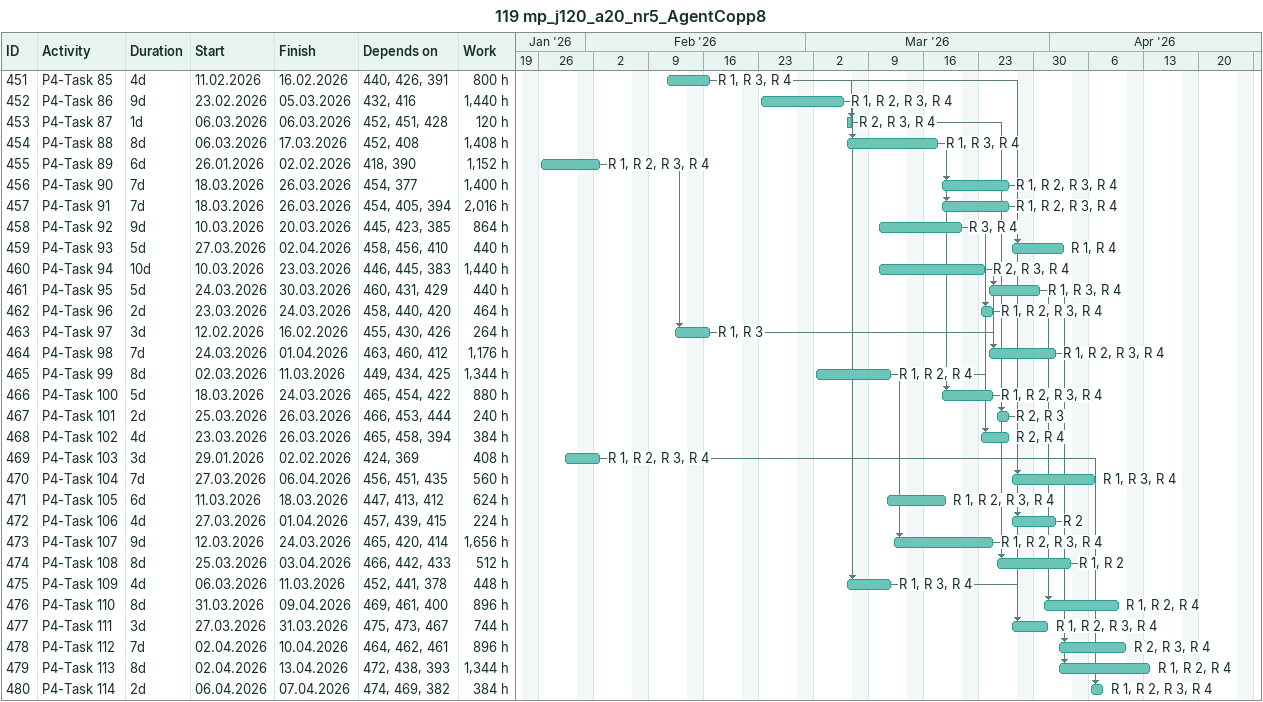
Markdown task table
119 mp_j120_a20_nr5_AgentCopp8

| ID | Task | Duration | Start | Finish | Predecessors | Resources | Work (h) |
|---|---|---|---|---|---|---|---|
| 451 | P4-Task 85 | 4d | 2026-02-11 | 2026-02-16 | 440, 426, 391 | R 1, R 3, R 4 | 800 |
| 452 | P4-Task 86 | 9d | 2026-02-23 | 2026-03-05 | 432, 416 | R 1, R 2, R 3, R 4 | 1440 |
| 453 | P4-Task 87 | 1d | 2026-03-06 | 2026-03-06 | 452, 451, 428 | R 2, R 3, R 4 | 120 |
| 454 | P4-Task 88 | 8d | 2026-03-06 | 2026-03-17 | 452, 408 | R 1, R 3, R 4 | 1408 |
| 455 | P4-Task 89 | 6d | 2026-01-26 | 2026-02-02 | 418, 390 | R 1, R 2, R 3, R 4 | 1152 |
| 456 | P4-Task 90 | 7d | 2026-03-18 | 2026-03-26 | 454, 377 | R 1, R 2, R 3, R 4 | 1400 |
| 457 | P4-Task 91 | 7d | 2026-03-18 | 2026-03-26 | 454, 405, 394 | R 1, R 2, R 3, R 4 | 2016 |
| 458 | P4-Task 92 | 9d | 2026-03-10 | 2026-03-20 | 445, 423, 385 | R 3, R 4 | 864 |
| 459 | P4-Task 93 | 5d | 2026-03-27 | 2026-04-02 | 458, 456, 410 | R 1, R 4 | 440 |
| 460 | P4-Task 94 | 10d | 2026-03-10 | 2026-03-23 | 446, 445, 383 | R 2, R 3, R 4 | 1440 |
| 461 | P4-Task 95 | 5d | 2026-03-24 | 2026-03-30 | 460, 431, 429 | R 1, R 3, R 4 | 440 |
| 462 | P4-Task 96 | 2d | 2026-03-23 | 2026-03-24 | 458, 440, 420 | R 1, R 2, R 3, R 4 | 464 |
| 463 | P4-Task 97 | 3d | 2026-02-12 | 2026-02-16 | 455, 430, 426 | R 1, R 3 | 264 |
| 464 | P4-Task 98 | 7d | 2026-03-24 | 2026-04-01 | 463, 460, 412 | R 1, R 2, R 3, R 4 | 1176 |
| 465 | P4-Task 99 | 8d | 2026-03-02 | 2026-03-11 | 449, 434, 425 | R 1, R 2, R 4 | 1344 |
| 466 | P4-Task 100 | 5d | 2026-03-18 | 2026-03-24 | 465, 454, 422 | R 1, R 2, R 3, R 4 | 880 |
| 467 | P4-Task 101 | 2d | 2026-03-25 | 2026-03-26 | 466, 453, 444 | R 2, R 3 | 240 |
| 468 | P4-Task 102 | 4d | 2026-03-23 | 2026-03-26 | 465, 458, 394 | R 2, R 4 | 384 |
| 469 | P4-Task 103 | 3d | 2026-01-29 | 2026-02-02 | 424, 369 | R 1, R 2, R 3, R 4 | 408 |
| 470 | P4-Task 104 | 7d | 2026-03-27 | 2026-04-06 | 456, 451, 435 | R 1, R 3, R 4 | 560 |
| 471 | P4-Task 105 | 6d | 2026-03-11 | 2026-03-18 | 447, 413, 412 | R 1, R 2, R 3, R 4 | 624 |
| 472 | P4-Task 106 | 4d | 2026-03-27 | 2026-04-01 | 457, 439, 415 | R 2 | 224 |
| 473 | P4-Task 107 | 9d | 2026-03-12 | 2026-03-24 | 465, 420, 414 | R 1, R 2, R 3, R 4 | 1656 |
| 474 | P4-Task 108 | 8d | 2026-03-25 | 2026-04-03 | 466, 442, 433 | R 1, R 2 | 512 |
| 475 | P4-Task 109 | 4d | 2026-03-06 | 2026-03-11 | 452, 441, 378 | R 1, R 3, R 4 | 448 |
| 476 | P4-Task 110 | 8d | 2026-03-31 | 2026-04-09 | 469, 461, 400 | R 1, R 2, R 4 | 896 |
| 477 | P4-Task 111 | 3d | 2026-03-27 | 2026-03-31 | 475, 473, 467 | R 1, R 2, R 3, R 4 | 744 |
| 478 | P4-Task 112 | 7d | 2026-04-02 | 2026-04-10 | 464, 462, 461 | R 2, R 3, R 4 | 896 |
| 479 | P4-Task 113 | 8d | 2026-04-02 | 2026-04-13 | 472, 438, 393 | R 1, R 2, R 4 | 1344 |
| 480 | P4-Task 114 | 2d | 2026-04-06 | 2026-04-07 | 474, 469, 382 | R 1, R 2, R 3, R 4 | 384 |
